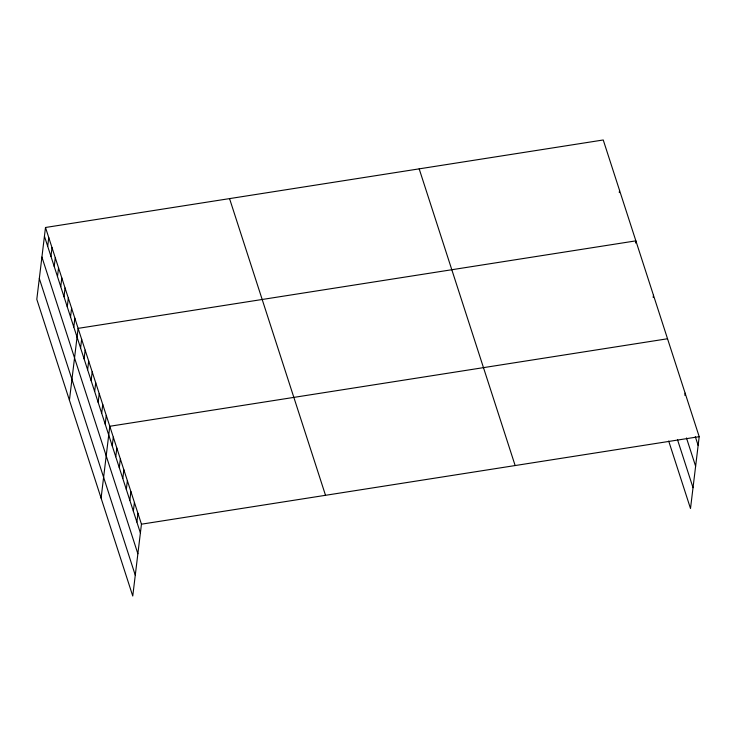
<?xml version="1.0" encoding="UTF-8"?>
<svg xmlns="http://www.w3.org/2000/svg" width="736" height="736" viewBox="0 0 736 736"><rect width="100%" height="100%" fill="white"/><g stroke="black" fill="none" stroke-linecap="round" stroke-linejoin="round"><path stroke-width="1.1" d="M45.494 227.488L36.8 299.331L132.756 596.022L141.45 524.188L45.494 227.488L603.244 139.978L699.2 436.669L690.506 508.512L668.693 441.057M47.693 246.33L48.76 237.581M50.959 256.413L52.017 247.664M54.225 266.506L55.283 257.756M57.482 276.589L58.549 267.84M60.748 286.681L61.806 277.932M64.014 296.764L65.072 288.015M67.27 306.857L68.328 298.108M70.536 316.94L71.594 308.191M73.802 327.032L74.86 318.274M69.423 400.209L78.117 328.366L635.867 240.856L635.6 243.036M80.583 347.999L81.641 339.241M84.097 358.874L85.155 350.124M87.621 369.757L88.679 360.999M91.135 380.632L92.193 371.882M94.65 391.515L95.717 382.757M98.173 402.39L99.231 393.64M101.688 413.273L102.746 404.515M105.211 424.148L106.269 415.398M101.09 498.116L109.784 426.273L667.534 338.762M112.249 445.906L113.307 437.156M115.764 456.78L116.822 448.031M119.287 467.664L120.345 458.914M122.802 478.538L123.86 469.789M126.325 489.422L127.383 480.672M129.84 500.296L130.898 491.547M133.354 511.18L134.421 502.43M136.878 522.054L137.936 513.305M619.289 192.602L619.556 190.412M653.191 297.436L653.458 295.246M684.857 395.342L685.124 393.153M141.45 524.188L699.2 436.669M695.327 436.715L698.142 445.418M686.476 437.957L695.621 466.238M677.543 439.824L693.027 487.692M419.18 168.857L515.145 465.548M229.549 198.61L325.514 495.3M44.436 236.238L140.392 532.938M41.915 257.057L137.871 553.757M39.321 278.512L135.277 575.202"/></g></svg>
